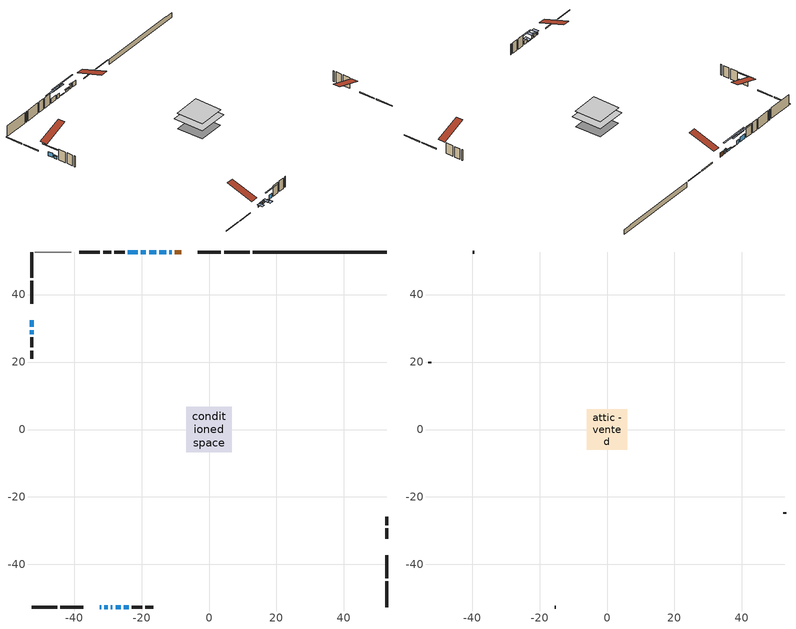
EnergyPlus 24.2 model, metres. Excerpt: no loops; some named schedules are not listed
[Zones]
conditioned space
 floor adiabatic (AdiabaticFloorConstruction): -6.71,-6.71 -6.71,6.71 6.71,6.71 6.71,-6.71 z2.75
 floor foundation (Slab1 construction): -5.81,-5.81 -5.81,5.81 5.81,5.81 5.81,-5.81 z-1.98
 wall outside (RimJoist1 construction): 12.05,52.61 4.45,52.61 / -52.61,-52.61 -45.01,-52.61 / -52.61,52.61 -52.61,45.01 / 52.61,-52.61 52.61,-45.01 z0.31:0.61
 wall outside (RimJoist2 construction): 3.52,52.61 -3.31,52.61 / -44.08,-52.61 -37.24,-52.61 / -52.61,44.08 -52.61,37.24 / 52.61,-44.08 52.61,-37.24 z0.31:0.61
 wall outside (AdiabaticWallConstruction 1): -8.24,52.61 -10.11,52.61 z0.31:2.34
 wall outside (AdiabaticWallConstruction): -32.31,-52.61 -31.95,-52.61 z0.31:1.2; -11.03,52.61 -11.75,52.61 / -25.3,-52.61 -23.82,-52.61 z0.31:2.09; -52.61,32.31 -52.61,30.38 / -18.7,52.61 -20.17,52.61 z0.31:2.14; -12.67,52.61 -14.71,52.61 z0.31:1.12; -52.61,29.45 -52.61,28.28 z0.31:1.48; -31.03,-52.61 -30.01,-52.61 z0.31:1.73; -15.63,52.61 -17.77,52.61 z0.31:0.54; -29.08,-52.61 -28.63,-52.61 z0.31:1.66; -27.7,-52.61 -26.22,-52.61 z0.31:0.56; -21.1,52.61 -24.04,52.61 z0.31:2.54
 wall outside (Wall1 construction): -24.97,52.61 -28.01,52.61 / -22.9,-52.61 -19.86,-52.61 / -52.61,27.35 -52.61,24.32 / 52.61,-32.31 52.61,-29.27 z0.31:5.19
 wall outside (Wall2 construction): -28.94,52.61 -31.38,52.61 / -18.93,-52.61 -16.49,-52.61 / -52.61,23.39 -52.61,20.95 / 52.61,-28.34 52.61,-25.9 z0.31:5.19
 wall foundation (FoundationWall1 construction): 12.98,52.61,-1.98 12.98,52.61,0.31 48.65,52.61,0.31 48.65,52.61,0.19 52.61,52.61,0.19 52.61,52.61,-1.98
 wall othersidecoefficients (Wall3 construction): -32.31,52.61 -38.47,52.61 z0.31:5.19
 wall adiabatic (Wall5 construction): -40.76,52.61 -51.68,52.61 z0.31:5.19
 window (WindowConstruction 8): -32.31,-52.61 -31.96,-52.61 z0.31:1.2
 window (WindowConstruction 3): -11.03,52.61 -11.74,52.61 z0.31:2.09
 window (WindowConstruction 4): -52.61,32.31 -52.61,30.38 z0.31:2.14
 window (WindowConstruction 5): -12.67,52.61 -14.71,52.61 z0.31:1.12
 window (WindowConstruction 6): -52.61,29.45 -52.61,28.28 z0.31:1.48
 window (WindowConstruction 7): -31.03,-52.61 -30.01,-52.61 z0.31:1.73
 window (WindowConstruction 11): -15.64,52.61 -17.77,52.61 z0.31:0.54
 window (WindowConstruction 9): -29.08,-52.61 -28.63,-52.61 z0.31:1.66
 window (WindowConstruction 10): -27.7,-52.61 -26.23,-52.61 z0.31:0.56
 window (WindowConstruction): -25.3,-52.61 -23.82,-52.61 z0.31:2.09
 window (WindowConstruction 1): -18.7,52.61 -20.17,52.61 z0.31:2.14
 window (WindowConstruction 2): -21.1,52.61 -24.04,52.61 z0.31:2.54
 door (Door): -8.24,52.61 -10.11,52.61 z0.31:2.34
 ceiling adiabatic (AdiabaticFloorConstruction): 6.71,-6.71 6.71,6.71 -6.71,6.71 -6.71,-6.71 z2.75
attic - vented
 floor to conditioned space (Floor1 construction Reversed): -5.99,-5.99 -5.99,5.99 5.99,5.99 5.99,-5.99 z5.19
 wall outside (Wall4 construction): -39.4,52.61 -39.83,52.61 / -15.56,-52.61 -15.13,-52.61 / -52.61,20.02 -52.61,19.59 / 52.61,-24.97 52.61,-24.54 z0.31:5.19
 roof outside (Roof1 construction): -7.31,52.61,5.19 -7.31,40.94,9.08 -4.24,40.94,9.08 -4.24,52.61,5.19; -33.24,-52.61,5.19 -33.24,-40.94,9.08 -36.31,-40.94,9.08 -36.31,-52.61,5.19; -52.61,33.24,5.19 -40.94,33.24,9.08 -40.94,36.31,9.08 -52.61,36.31,5.19; 52.61,-33.24,5.19 40.94,-33.24,9.08 40.94,-36.31,9.08 52.61,-36.31,5.19
shading: -31.44,-52.61 -32.83,-52.61 -32.83,-54.9 -31.44,-54.9 z1.72; -11.95,52.61 -10.83,52.61 -10.83,53.02 -11.95,53.02 z2.29; -52.61,27.74 -52.61,34.95 -53.02,34.95 -53.02,27.74 z4.78; -14.91,52.61 -12.47,52.61 -12.47,53.02 -14.91,53.02 z1.32; -52.61,28.08 -52.61,29.65 -53.02,29.65 -53.02,28.08 z1.68; -29.81,-52.61 -31.23,-52.61 -31.23,-53.02 -29.81,-53.02 z1.93; -23.15,52.61 -10.26,52.61 -10.26,53.02 -23.15,53.02 z5.92; -28.23,-52.61 -29.48,-52.61 -29.48,-54.9 -28.23,-54.9 z2.06; -26.13,-52.61 -27.79,-52.61 -27.79,-54.9 -26.13,-54.9 z0.65; -21.18,-52.61 -27.94,-52.61 -27.94,-53.02 -21.18,-53.02 z4.73; -22.81,52.61 -16.06,52.61 -16.06,53.02 -22.81,53.02 z4.78; -26.68,52.61 -18.46,52.61 -18.46,53.02 -26.68,53.02 z5.18
[Building]
Building 1: Terrain=Suburbs
[Site:Location]
Toronto City Centre_ON: Latitude {deg}=43.63; Longitude {deg}=-79.39; Time Zone {hr}=-5; Elevation {m}=77; Keep Site Location Information=Yes
[Site:GroundTemperature:Shallow]
5.01852, 3.26908, 3.12898, 3.95918, 7.29196, 10.6092, 13.4851, 15.3069, 15.4617, 13.9799, 11.1774, 7.9619
[Site:WaterMainsTemperature]
Calculation Method=Schedule; Temperature Schedule=mains temperature schedule
[Material] Roughness=Rough; Thermal Absorptance=0.9
Name | Thickness {m} | Conductivity {W/m-K} | Density {kg/m3} | Specific Heat {J/kg-K} | Solar Absorptance | Visible Absorptance
asphalt or fiberglass shingles | 0.00635 | 0.162714 | 1121.4 | 1465.45 | 0.4 | 0.4
ceiling loosefill ins | 0.254 | 0.0480833 | 16.02 | 1046.75 | 0.7 | 0.7
ceiling stud and cavity | 0.1397 | 0.107795 | 65.682 | 1177.47 | 0.7 | 0.7
concrete 4.0 in. | 0.1016 | 1.803125 | 2242.8 | 837.4 | 0.7 | 0.7
concrete 8.0 in. | 0.2032 | 1.803125 | 2242.8 | 837.4 | 0.7 | 0.7
door material | 0.04445 | 0.053851 | 512.64 | 1214.23 | 0.7 | 0.7
exterior vertical ins | 0.00279591 | 0.029427 | 32.04 | 1214.23 | 0.7 | 0.7
floor covering | 0.0127 | 0.0433444 | 54.468 | 1339.84 | 0.6 | 0.6
floor rigid ins; wall rigid ins 2 | 0.512978 | 0.029427 | 32.04 | 1214.23 | 0.7 | 0.7
floor stud and cavity | 0.1397 | 1.75129 | 37.0049 | 1207.88 | 0.7 | 0.7
furniture material conditioned space 1 | 0.1524 | 0.115458 | 640.8 | 1214.23 | 0.6 | 0.6
gypsum board | 0.0127 | 0.160291 | 801 | 837.4 | 0.6 | 0.6
gypsum board 1 | 0.0127 | 0.160291 | 801 | 837.4 | 0.7 | 0.7
osb sheathing 0.5 in. | 0.0127 | 0.115458 | 512.64 | 1214.23 | 0.7 | 0.7
osb sheathing 0.75 in. | 0.01905 | 0.115458 | 512.64 | 1214.23 | 0.7 | 0.7
osb sheathing 2.0 in. | 0.0508 | 0.115458 | 512.64 | 1214.23 | 0.7 | 0.7
rim joist rigid ins; wall rigid ins | 0.051816 | 0.029427 | 32.04 | 1214.23 | 0.7 | 0.7
rim joist stud and cavity | 0.0508 | 0.0405436 | 125.044 | 1163.47 | 0.6 | 0.6
rim joist stud and cavity 1 | 0.0508 | 0.275866 | 125.044 | 1163.47 | 0.6 | 0.6
wall rigid ins 1 | 0.051816 | 0.029427 | 32.04 | 1214.23 | 0.4 | 0.4
wall stud and cavity | 0.1397 | 0.156487 | 139.0536 | 1170.24 | 0.7 | 0.7
wall stud and cavity 1 | 0.1397 | 0.22224 | 139.0536 | 1170.24 | 0.7 | 0.7
wall stud and cavity 2 | 0.1397 | 0.240028 | 139.0536 | 1170.24 | 0.7 | 0.7
wall stud and cavity 3 | 0.0889 | 6.1454 | 50.32683 | 1063.81 | 0.6 | 0.6
wall stud and cavity 4 | 0.1397 | 0.132332 | 139.0536 | 1170.24 | 0.7 | 0.7
wall stud and cavity 5 | 0.0889 | 0.380278 | 52.3479 | 1209.89 | 0.7 | 0.7
wall stud and cavity 6 | 0.0889 | 0.391764 | 83.0341 | 1211.67 | 0.7 | 0.7
wood siding | 0.0254 | 0.102417 | 544.68 | 1172.36 | 0.4 | 0.4
wood siding 1 | 0.00254 | 0.102417 | 544.68 | 1172.36 | 0.4 | 0.4
wood siding 2; wood siding 3; wood siding 4 | 0.0254 | 0.102417 | 544.68 | 1172.36 | 0.7 | 0.7
[WindowMaterial:SimpleGlazingSystem]
Name | U-Factor {W/m2-K} | Solar Heat Gain Coefficient
WindowMaterial | 2.93155 | 0.64
WindowMaterial 1 | 2.93212 | 0.64
WindowMaterial 10 | 2.82708 | 0.5
WindowMaterial 11 | 3.06839 | 0.23
WindowMaterial 2 | 2.95483 | 0.58
WindowMaterial 3 | 2.90373 | 0.57
WindowMaterial 4 | 2.938365 | 0.65
WindowMaterial 5 | 2.92303 | 0.66
WindowMaterial 6 | 2.91338 | 0.59
WindowMaterial 7 | 2.9236 | 0.66
WindowMaterial 8 | 2.739635 | 0.39
WindowMaterial 9 | 2.81061 | 0.47
[Construction]
AdiabaticFloorConstruction: floor stud and cavity, floor rigid ins, osb sheathing 0.75 in., floor covering
AdiabaticWallConstruction: wood siding 3, wall rigid ins 2, wall stud and cavity 5, gypsum board
AdiabaticWallConstruction 1: wood siding 4, wall rigid ins 2, wall stud and cavity 5, gypsum board
Door: door material
Floor1 construction Reversed: gypsum board, ceiling stud and cavity, ceiling loosefill ins
FoundationWall1 construction: concrete 8.0 in., gypsum board 1
furniture construction conditioned space 1: furniture material conditioned space 1
PartitionWallConstruction: gypsum board, wall stud and cavity 6, gypsum board
RimJoist1 construction: wood siding 2, rim joist rigid ins, osb sheathing 2.0 in., rim joist stud and cavity
RimJoist2 construction: wood siding 2, rim joist rigid ins, osb sheathing 2.0 in., rim joist stud and cavity 1
Roof1 construction: asphalt or fiberglass shingles
Slab1 construction: concrete 4.0 in.
Wall1 construction: wood siding, wall rigid ins, osb sheathing 0.5 in., wall stud and cavity, gypsum board
Wall2 construction: wood siding, wall rigid ins, osb sheathing 0.5 in., wall stud and cavity 1, gypsum board
Wall3 construction: wall rigid ins 1, osb sheathing 0.5 in., wall stud and cavity 2, gypsum board
Wall4 construction: wood siding 1, wall stud and cavity 3
Wall5 construction: wall rigid ins 1, osb sheathing 0.5 in., wall stud and cavity 4, gypsum board
WindowConstruction: WindowMaterial
WindowConstruction 1: WindowMaterial 1
WindowConstruction 10: WindowMaterial 10
WindowConstruction 11: WindowMaterial 11
WindowConstruction 2: WindowMaterial 2
WindowConstruction 3: WindowMaterial 3
WindowConstruction 4: WindowMaterial 4
WindowConstruction 5: WindowMaterial 5
WindowConstruction 6: WindowMaterial 6
WindowConstruction 7: WindowMaterial 7
WindowConstruction 8: WindowMaterial 8
WindowConstruction 9: WindowMaterial 9
[Zone] Multiplier=1; Part of Total Floor Area=Yes
Name | Volume {m3}
attic - vented | 90.6376
conditioned space | 933.9
[Space]
Name | Zone | Volume {m3}
attic - vented 1 | attic - vented | 90.6376
conditioned space 1 | conditioned space | 933.9
[ZoneInfiltration:EffectiveLeakageArea]
infil attic - vented 1: Zone or Space=attic - vented 1; Schedule=Always On Discrete; Effective Air Leakage Area {cm2}=6043.79; Stack Coefficient=0.000609613; Wind Coefficient=1.6682e-05
[ZoneMixing]
whole house fan mix: Zone or Space=attic - vented; Schedule=Always On Continuous; Design Flow Rate Calculation Method=Flow/Zone; Design Flow Rate {m3/s}=0; Source Zone or Space=conditioned space
[SurfaceProperty:ExposedFoundationPerimeter]
Slab1: Exposed Perimeter Calculation Method=TotalExposedPerimeter; Total Exposed Perimeter {m}=39.624
[SurfaceProperty:OtherSideCoefficients]
other non-freezing space: Combined Convective/Radiative Film Coefficient {W/m2-K}=8.35; Constant Temperature Coefficient=1; External Dry-Bulb Temperature Coefficient=0; Ground Temperature Coefficient=0; Wind Speed Coefficient=0; Zone Air Temperature Coefficient=0; Constant Temperature Schedule=other non-freezing space; Previous Other Side Temperature Coefficient=0
[InternalMass] Zone or ZoneList=conditioned space; Space or SpaceList=conditioned space 1
Name | Construction | Surface Area {m2}
furniture mass conditioned space 1 | furniture construction conditioned space 1 | 126
partition wall mass | PartitionWallConstruction | 315
[Lights]
interior lighting: Zone or ZoneList or Space or SpaceList=conditioned space 1; Schedule=interior lighting schedule; Design Level Calculation Method=LightingLevel; Lighting Level {W}=343.2; Return Air Fraction=0; Fraction Radiant=0.6; Fraction Visible=0.2; Fraction Replaceable=1
[People]
occupants: Zone or ZoneList or Space or SpaceList=conditioned space 1; Number of People Schedule=occupants schedule; Number of People Calculation Method=People; Number of People=3; Fraction Radiant=0.314171; Sensible Heat Fraction=0.56303; Activity Level Schedule=occupants activity schedule; Carbon Dioxide Generation Rate {m3/s-W}=0; Enable ASHRAE 55 Comfort Warnings=No; Mean Radiant Temperature Calculation Type=EnclosureAveraged
[ElectricEquipment] Zone or ZoneList or Space or SpaceList=conditioned space 1; Design Level Calculation Method=EquipmentLevel
Name | Schedule | Design Level {W} | Fraction Latent | Fraction Radiant | Fraction Lost
clothes dryer | clothes dryer schedule | 140.772 | 0.015 | 0.081 | 0.85
clothes washer | clothes washer schedule | 32.1985 | 0.03 | 0.162 | 0.7
cooking range | cooking range schedule | 208.969 | 0.08 | 0.432 | 0.2
dishwasher | dishwasher schedule | 66.8632 | 0.3 | 0.18 | 0.4
fridge | fridge schedule | 72.9452 | 0 | 0.6 | 0
mech vent house fan | mech vent house fan schedule | 6.275 | 0 | 0 | 1
mech vent house fan cfis | mech vent house fan cfis schedule | 0 | 0 | 0 | 0
misc plug loads | misc plug loads schedule | 494.7 | 0.045 | 0.513 | 0.1
whole house fan | Always On Discrete | 0 | 0 | 0 | 1
[OtherEquipment] Zone or ZoneList or Space or SpaceList=conditioned space 1; Design Level Calculation Method=EquipmentLevel
Name | Fuel Type | Schedule | Design Level {W} | Fraction Latent | Fraction Radiant | Fraction Lost
clothes dryer 1 | Electricity | clothes dryer schedule | 0 | 0.015 | 0.081 | 0.85
cooking range 1 | Electricity | cooking range schedule | 0 | 0.08 | 0.432 | 0.2
general water use latent | None | general water use schedule | 59.3978 | 1 | 0 | 0
general water use sensible | None | general water use schedule | -58.539 | 0 | 0.6 | 0
mech vent house fan latent load | None | Always On Discrete | 0 | 1 | 0 | 0
mech vent house fan sensible load | None | Always On Discrete | 0 | 0 | 0 | 0
water heater energy adjustment1 | NaturalGas | Always On Discrete | 0.01 | 0 | 0 | 1
[ZoneInfiltration:DesignFlowRate] Zone or ZoneList or Space or SpaceList=conditioned space 1; Schedule=Always On Discrete; Design Flow Rate Calculation Method=Flow/Zone; Design Flow Rate {m3/s}=0
infil flow; natural vent flow; whole house fan flow
[AvailabilityManager:Scheduled]
central ac and furnace airloop Availability Manager: Schedule=Always On Discrete
[Foundation:Kiva]
Foundation Kiva 1: Initial Indoor Air Temperature {C}=18; Wall Height Above Grade {m}=0.309982; Wall Depth Below Slab {m}=0.2032; Custom Block Material Name 1=exterior vertical ins; Custom Block Depth 1 {m}=2.28999; Custom Block X Position 1 {m}=0.2159; Custom Block Z Position 1 {m}=0
[Foundation:Kiva:Settings]
Soil Conductivity {W/m-K}=0.849921; Soil Density {kg/m3}=1842.3; Soil Specific Heat {J/kg-K}=418.7; Ground Solar Absorptivity=0.9; Ground Thermal Absorptivity=0.9; Ground Surface Roughness {m}=0.03; Far-Field Width {m}=40; Deep-Ground Boundary Condition=ZeroFlux; Deep-Ground Depth {m}=40; Minimum Cell Dimension {m}=0.2; Maximum Cell Growth Coefficient=3; Simulation Timestep=Timestep
[Exterior:Lights]
exterior lighting: Schedule=exterior lighting schedule; Design Level {W}=75.6
[EnergyManagementSystem:GlobalVariable]
central_ac_and_furnace_airloop_Fan_RTF
infil_program_Qfan
infil_program_Qinf
natural_vent_program_Qnv
natural_vent_program_Qwhf
[EnergyManagementSystem:Sensor]
Name | Output:Variable or Output:Meter Index Key | Output:Variable or Output:Meter
airflow_gain | infil flow | Infiltration Sensible Heat Gain Energy
airflow_gain_1 | natural vent flow | Infiltration Sensible Heat Gain Energy
airflow_gain_2 | whole house fan flow | Infiltration Sensible Heat Gain Energy
airflow_loss | infil flow | Infiltration Sensible Heat Loss Energy
airflow_loss_1 | natural vent flow | Infiltration Sensible Heat Loss Energy
airflow_loss_2 | whole house fan flow | Infiltration Sensible Heat Loss Energy
clg_load_cond |  | Cooling:EnergyTransfer:Zone:CONDITIONED SPACE
clg_sp_s; clg_sp_s_1 | cooling setpoint | Schedule Value
clothes_dryer_exhaust_0_sch_s | clothes dryer exhaust 0 schedule | Schedule Value
cool_season | cooling season schedule | Schedule Value
htg_load_cond |  | Heating:EnergyTransfer:Zone:CONDITIONED SPACE
htg_sp_s; htg_sp_s_1 | heating setpoint | Schedule Value
ig_ee_conv | clothes dryer | Electric Equipment Convective Heating Energy
ig_ee_conv_2 | cooking range | Electric Equipment Convective Heating Energy
ig_ee_conv_4 | fridge | Electric Equipment Convective Heating Energy
ig_ee_conv_5 | misc plug loads | Electric Equipment Convective Heating Energy
ig_ee_conv_6 | whole house fan | Electric Equipment Convective Heating Energy
ig_ee_rad | clothes dryer | Electric Equipment Radiant Heating Energy
ig_ee_rad_2 | cooking range | Electric Equipment Radiant Heating Energy
ig_ee_rad_4 | fridge | Electric Equipment Radiant Heating Energy
ig_ee_rad_5 | misc plug loads | Electric Equipment Radiant Heating Energy
ig_ee_rad_6 | whole house fan | Electric Equipment Radiant Heating Energy
ig_lgt_conv | interior lighting | Lights Convective Heating Energy
ig_lgt_rad | interior lighting | Lights Radiant Heating Energy
ig_lgt_vis | interior lighting | Lights Visible Radiation Heating Energy
ig_oe_conv | clothes dryer 1 | Other Equipment Convective Heating Energy
ig_oe_conv_1 | cooking range 1 | Other Equipment Convective Heating Energy
ig_oe_conv_2 | general water use latent | Other Equipment Convective Heating Energy
ig_oe_conv_3 | general water use sensible | Other Equipment Convective Heating Energy
ig_oe_conv_4 | water heater energy adjustment1 | Other Equipment Convective Heating Energy
ig_oe_rad | clothes dryer 1 | Other Equipment Radiant Heating Energy
ig_oe_rad_1 | cooking range 1 | Other Equipment Radiant Heating Energy
ig_oe_rad_2 | general water use latent | Other Equipment Radiant Heating Energy
ig_oe_rad_3 | general water use sensible | Other Equipment Radiant Heating Energy
ig_oe_rad_4 | water heater energy adjustment1 | Other Equipment Radiant Heating Energy
ig_ppl_conv | occupants | People Convective Heating Energy
ig_ppl_rad | occupants | People Radiant Heating Energy
im_conv | furniture mass conditioned space 1 | Surface Inside Face Convection Heat Gain Energy
im_conv_1 | partition wall mass | Surface Inside Face Convection Heat Gain Energy
im_ig | furniture mass conditioned space 1 | Surface Inside Face Internal Gains Radiation Heat Gain Energy
im_ig_1 | partition wall mass | Surface Inside Face Internal Gains Radiation Heat Gain Energy
im_lgt | furniture mass conditioned space 1 | Surface Inside Face Lights Radiation Heat Gain Energy
im_lgt_1 | partition wall mass | Surface Inside Face Lights Radiation Heat Gain Energy
im_sol | furniture mass conditioned space 1 | Surface Inside Face Solar Radiation Heat Gain Energy
im_sol_1 | partition wall mass | Surface Inside Face Solar Radiation Heat Gain Energy
im_surf | furniture mass conditioned space 1 | Surface Inside Face Net Surface Thermal Radiation Heat Gain Energy
im_surf_1 | partition wall mass | Surface Inside Face Net Surface Thermal Radiation Heat Gain Energy
mv_conv | mech vent house fan | Electric Equipment Convective Heating Energy
mv_conv_1 | mech vent house fan cfis | Electric Equipment Convective Heating Energy
mv_conv_2 | mech vent house fan latent load | Other Equipment Convective Heating Energy
mv_conv_3 | mech vent house fan sensible load | Other Equipment Convective Heating Energy
mv_rad | mech vent house fan | Electric Equipment Radiant Heating Energy
mv_rad_1 | mech vent house fan cfis | Electric Equipment Radiant Heating Energy
mv_rad_2 | mech vent house fan latent load | Other Equipment Radiant Heating Energy
mv_rad_3 | mech vent house fan sensible load | Other Equipment Radiant Heating Energy
natural_vent_s | natural vent schedule | Schedule Value
oa_temp |  | Site Outdoor Air Drybulb Temperature
out_pb_s |  | Site Outdoor Air Barometric Pressure
out_wt_s |  | Site Outdoor Air Humidity Ratio
site_vw_s |  | Site Wind Speed
ss_back_out | Window1 | Surface Window Shortwave from Zone Back Out Window Heat Transfer Rate
ss_back_out_1 | Window10 | Surface Window Shortwave from Zone Back Out Window Heat Transfer Rate
ss_back_out_10 | Window7 | Surface Window Shortwave from Zone Back Out Window Heat Transfer Rate
ss_back_out_11 | Window8 | Surface Window Shortwave from Zone Back Out Window Heat Transfer Rate
ss_back_out_2 | Window11 | Surface Window Shortwave from Zone Back Out Window Heat Transfer Rate
ss_back_out_3 | Window12 | Surface Window Shortwave from Zone Back Out Window Heat Transfer Rate
ss_back_out_4 | Window13 | Surface Window Shortwave from Zone Back Out Window Heat Transfer Rate
ss_back_out_5 | Window14 | Surface Window Shortwave from Zone Back Out Window Heat Transfer Rate
ss_back_out_6 | Window15 | Surface Window Shortwave from Zone Back Out Window Heat Transfer Rate
ss_back_out_7 | Window3 | Surface Window Shortwave from Zone Back Out Window Heat Transfer Rate
ss_back_out_8 | Window5 | Surface Window Shortwave from Zone Back Out Window Heat Transfer Rate
ss_back_out_9 | Window6 | Surface Window Shortwave from Zone Back Out Window Heat Transfer Rate
ss_conv | Door1 | Surface Inside Face Convection Heat Gain Energy
ss_conv_1 | Window1 | Surface Inside Face Convection Heat Gain Energy
ss_conv_10 | Window6 | Surface Inside Face Convection Heat Gain Energy
ss_conv_11 | Window7 | Surface Inside Face Convection Heat Gain Energy
ss_conv_12 | Window8 | Surface Inside Face Convection Heat Gain Energy
ss_conv_2 | Window10 | Surface Inside Face Convection Heat Gain Energy
ss_conv_3 | Window11 | Surface Inside Face Convection Heat Gain Energy
ss_conv_4 | Window12 | Surface Inside Face Convection Heat Gain Energy
ss_conv_5 | Window13 | Surface Inside Face Convection Heat Gain Energy
ss_conv_6 | Window14 | Surface Inside Face Convection Heat Gain Energy
ss_conv_7 | Window15 | Surface Inside Face Convection Heat Gain Energy
ss_conv_8 | Window3 | Surface Inside Face Convection Heat Gain Energy
ss_conv_9 | Window5 | Surface Inside Face Convection Heat Gain Energy
ss_ig | Door1 | Surface Inside Face Internal Gains Radiation Heat Gain Energy
ss_ig_1 | Window1 | Surface Inside Face Internal Gains Radiation Heat Gain Energy
ss_ig_10 | Window6 | Surface Inside Face Internal Gains Radiation Heat Gain Energy
ss_ig_11 | Window7 | Surface Inside Face Internal Gains Radiation Heat Gain Energy
ss_ig_12 | Window8 | Surface Inside Face Internal Gains Radiation Heat Gain Energy
ss_ig_2 | Window10 | Surface Inside Face Internal Gains Radiation Heat Gain Energy
ss_ig_3 | Window11 | Surface Inside Face Internal Gains Radiation Heat Gain Energy
ss_ig_4 | Window12 | Surface Inside Face Internal Gains Radiation Heat Gain Energy
ss_ig_5 | Window13 | Surface Inside Face Internal Gains Radiation Heat Gain Energy
ss_ig_6 | Window14 | Surface Inside Face Internal Gains Radiation Heat Gain Energy
ss_ig_7 | Window15 | Surface Inside Face Internal Gains Radiation Heat Gain Energy
ss_ig_8 | Window3 | Surface Inside Face Internal Gains Radiation Heat Gain Energy
ss_ig_9 | Window5 | Surface Inside Face Internal Gains Radiation Heat Gain Energy
ss_lgt | Door1 | Surface Inside Face Lights Radiation Heat Gain Energy
ss_sol | Door1 | Surface Inside Face Solar Radiation Heat Gain Energy
ss_surf | Door1 | Surface Inside Face Net Surface Thermal Radiation Heat Gain Energy
ss_surf_1 | Window1 | Surface Inside Face Net Surface Thermal Radiation Heat Gain Energy
ss_surf_10 | Window6 | Surface Inside Face Net Surface Thermal Radiation Heat Gain Energy
ss_surf_11 | Window7 | Surface Inside Face Net Surface Thermal Radiation Heat Gain Energy
ss_surf_12 | Window8 | Surface Inside Face Net Surface Thermal Radiation Heat Gain Energy
ss_surf_2 | Window10 | Surface Inside Face Net Surface Thermal Radiation Heat Gain Energy
ss_surf_3 | Window11 | Surface Inside Face Net Surface Thermal Radiation Heat Gain Energy
ss_surf_4 | Window12 | Surface Inside Face Net Surface Thermal Radiation Heat Gain Energy
ss_surf_5 | Window13 | Surface Inside Face Net Surface Thermal Radiation Heat Gain Energy
ss_surf_6 | Window14 | Surface Inside Face Net Surface Thermal Radiation Heat Gain Energy
ss_surf_7 | Window15 | Surface Inside Face Net Surface Thermal Radiation Heat Gain Energy
ss_surf_8 | Window3 | Surface Inside Face Net Surface Thermal Radiation Heat Gain Energy
ss_surf_9 | Window5 | Surface Inside Face Net Surface Thermal Radiation Heat Gain Energy
ss_trans_in | Window1 | Surface Window Transmitted Solar Radiation Rate
ss_trans_in_1 | Window10 | Surface Window Transmitted Solar Radiation Rate
ss_trans_in_10 | Window7 | Surface Window Transmitted Solar Radiation Rate
ss_trans_in_11 | Window8 | Surface Window Transmitted Solar Radiation Rate
ss_trans_in_2 | Window11 | Surface Window Transmitted Solar Radiation Rate
ss_trans_in_3 | Window12 | Surface Window Transmitted Solar Radiation Rate
ss_trans_in_4 | Window13 | Surface Window Transmitted Solar Radiation Rate
ss_trans_in_5 | Window14 | Surface Window Transmitted Solar Radiation Rate
ss_trans_in_6 | Window15 | Surface Window Transmitted Solar Radiation Rate
ss_trans_in_7 | Window3 | Surface Window Transmitted Solar Radiation Rate
ss_trans_in_8 | Window5 | Surface Window Transmitted Solar Radiation Rate
ss_trans_in_9 | Window6 | Surface Window Transmitted Solar Radiation Rate
ss_trans_out | Window1 | Surface Inside Face Initial Transmitted Diffuse Transmitted Out Window Solar Radiation Rate
ss_trans_out_1 | Window10 | Surface Inside Face Initial Transmitted Diffuse Transmitted Out Window Solar Radiation Rate
ss_trans_out_10 | Window7 | Surface Inside Face Initial Transmitted Diffuse Transmitted Out Window Solar Radiation Rate
ss_trans_out_11 | Window8 | Surface Inside Face Initial Transmitted Diffuse Transmitted Out Window Solar Radiation Rate
